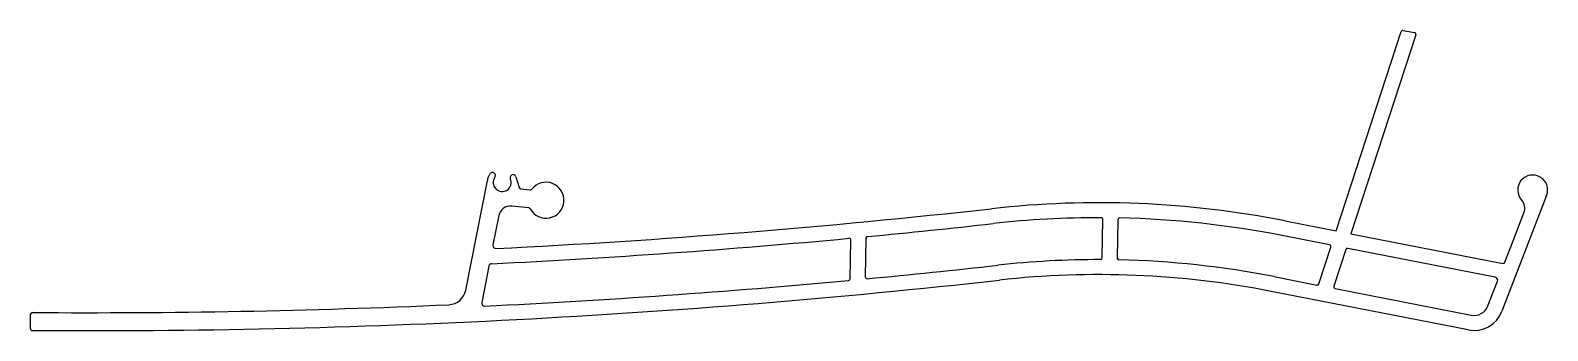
# Model space of a CAD drawing. Extents: x 6 to 259, y 5 to 55.
import ezdxf

# ---------------------------------------------------------------- set-up
doc = ezdxf.new("R2010")
doc.units = 0
doc.layers.get('0').update_dxf_attribs({"linetype": 'CONTINUOUS'})

msp = doc.modelspace()

# ---------------------------------------------------------------- linework, layer by layer
for p, q in [((223.76, 21.68), (234.62, 54.95)), ((237.07, 54.4), (226.23, 21.2)), ((234.97, 55.15), (236.84, 54.78)), ((82.16, 30.45), (82.46, 31.12)), ((86.84, 30.7), (87.37, 28.9)), ((78.47, 11.76), (82.06, 30.11)), ((87.62, 28.68), (89.21, 28.51)), ((88.98, 25.52), (86.14, 25.82)), ((258.9, 27.6), (251.44, 8.24)), ((83.96, 24.22), (83, 19.32)), ((184.71, 17.16), (184.83, 23.56)), ((187.33, 23.53), (187.21, 17.14)), ((215.24, 23.35), (223.76, 21.68)), ((253.29, 20), (255.11, 24.71)), ((145.27, 20.43), (145.14, 13.99)), ((222.65, 19.35), (214.76, 20.9)), ((226.23, 21.2), (251.58, 16.23)), ((142.64, 13.69), (142.76, 20.13)), ((220.87, 12.83), (222.88, 18.96)), ((225.37, 18.55), (223.37, 12.42)), ((250.33, 13.93), (225.71, 18.75)), ((251.92, 16.42), (253.29, 20)), ((82.31, 15.78), (81.12, 9.71)), ((213.42, 14.03), (220.53, 12.63)), ((249.11, 9.14), (250.7, 13.26)), ((245.82, 5.13), (212.94, 11.57)), ((223.6, 12.03), (246.3, 7.59)), ((5.77, 5.35), (5.81, 7.75))]:
    msp.add_line(p, q)
for centre, radius, start, end in [((234.91, 54.86), 0.3, 78.9214, 161.9214), ((236.79, 54.49), 0.3, 341.9214, 78.9214), ((83.63, 29.8), 1.6, 156.3327, 168.9214), ((82.92, 30.92), 0.5, 323.9214, 156.3327), ((84.54, 29.74), 1.5, 143.9214, 23.9214), ((86.36, 30.56), 0.5, 16.2558, 203.9214), ((256.57, 28.5), 2.5, 338.9214, 222.5326), ((87.66, 28.98), 0.3, 196.2558, 263.9214), ((91.85, 26.79), 3, 208.3317, 142.1997), ((89.24, 28.81), 0.3, 263.9214, 322.1997), ((15.16, 1385.01), 1368, 272.86403, 276.33972), ((85.93, 23.83), 2, 83.9214, 168.9214), ((88.95, 25.22), 0.3, 28.3317, 83.9214), ((184.11, -135.63), 162, 78.9214, 96.3397), ((253.26, 25.46), 2, 337.8996, 42.5326), ((15.16, 1385.01), 1370.5, 275.45867, 276.33972), ((184.11, -135.63), 159.5, 89.8491, 96.3397), ((184.53, 23.57), 0.3, 358.9214, 89.8491), ((187.63, 23.53), 0.3, 88.7334, 178.9214), ((184.11, -135.63), 159.5, 78.9214, 88.7334), ((15.16, 1385.01), 1370.5, 272.82772, 275.32827), ((142.46, 20.13), 0.3, 358.9214, 95.3283), ((145.57, 20.43), 0.3, 95.4587, 178.9214), ((83.49, 19.22), 0.5, 168.9214, 272.864), ((222.59, 19.06), 0.3, 341.9214, 78.9214), ((225.66, 18.46), 0.3, 78.9214, 161.9214), ((82.8, 15.68), 0.5, 92.8277, 168.9214), ((15.16, 1385.01), 1377.5, 275.42816, 276.33972), ((184.11, -135.63), 152.5, 89.888, 96.3397), ((184.41, 17.17), 0.3, 269.888, 358.9214), ((187.51, 17.13), 0.3, 178.9214, 268.7255), ((184.11, -135.63), 152.5, 78.9214, 88.7255), ((251.64, 16.53), 0.3, 258.9214, 338.9214), ((15.16, 1385.01), 1380, 269.62227, 276.33972), ((15.16, 1385.01), 1377.5, 272.76591, 275.29837), ((142.34, 13.7), 0.3, 275.2984, 358.9214), ((145.44, 13.99), 0.3, 178.9214, 275.4282), ((184.11, -135.63), 150, 78.9214, 96.3397), ((220.59, 12.93), 0.3, 258.9214, 341.9214), ((250.23, 13.44), 0.5, 338.9214, 78.9214), ((75.52, 12.34), 3, 272.5177, 348.9214), ((223.65, 12.33), 0.3, 161.9214, 258.9214), ((6.11, 7.74), 0.3, 89.6235, 178.9215), ((15.16, 1385.01), 1377, 269.62349, 272.51772), ((81.61, 9.62), 0.5, 168.9214, 272.7659), ((246.78, 10.04), 5, 258.9214, 338.9214), ((246.78, 10.04), 2.5, 258.9214, 338.9214), ((6.07, 5.34), 0.3, 178.9215, 269.6223)]:
    msp.add_arc(centre, radius, start, end)

doc.saveas('drawing.dxf')
